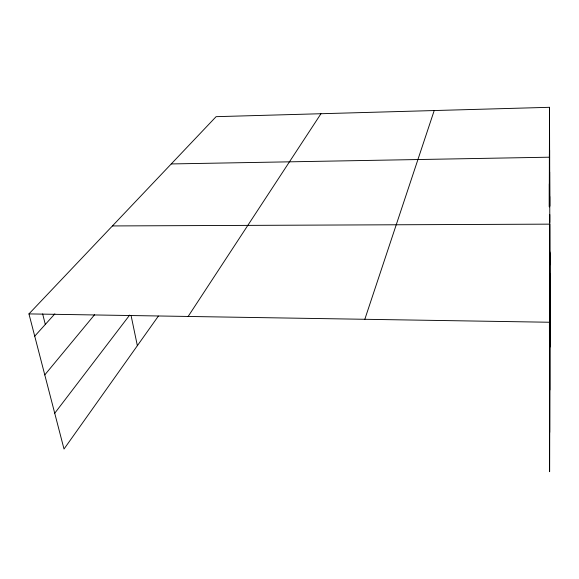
<?xml version="1.0" encoding="UTF-8"?>
<svg xmlns="http://www.w3.org/2000/svg" width="579" height="579" viewBox="0 0 579 579"><rect width="100%" height="100%" fill="white"/><g stroke="black" fill="none" stroke-linecap="round" stroke-linejoin="round"><path stroke-width="0.87" d="M549.276 206.761L549.514 107.31L216.105 116.668L28.95 313.905L64.016 449.022L158.342 316.127M549.558 161.809L549.558 124.449M549.623 150.171L549.514 206.739L549.399 154.014M549.674 172.021L549.666 206.413L549.471 124.253M549.76 222.466L549.782 214.548M549.71 206.298L549.739 196.513M549.457 355.065L549.543 322.018L549.724 432.347M549.789 264.972L549.804 224.145L112.42 225.94M549.84 285.954L549.876 252.762M549.891 308.781L549.927 273.91M549.949 333.699L549.985 296.984M549.514 107.31L550.05 322.257L549.609 471.69L549.413 322.539M364.821 319.29L434.207 110.553M188.146 316.452L320.969 113.73M54.73 413.24L129.667 315.077M44.778 374.902L94.638 314.665M34.726 336.167L54.867 313.832M171.254 163.937L549.637 157.191M28.95 313.905L550.05 322.257M42.651 313.905L45.307 324.428M131.057 315.417L137.361 345.685M549.76 251.655L549.978 347.038M549.724 322.221L549.847 390.014M549.326 183.84L549.362 206.746"/></g></svg>
